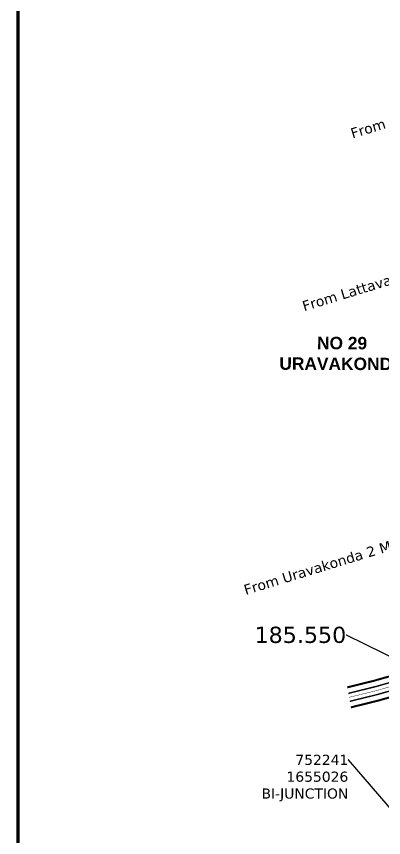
# Model space of a CAD drawing. Header units: inches. Extents: x 745102 to 755908, y 1649153 to 1658333.
# Drawn here: x 745102 to 746010, y 1653831 to 1655860 of the extents above; entities that cross this region are included whole.
import ezdxf
from ezdxf import colors
from ezdxf.entities.mleader import LeaderData, LeaderLine
from ezdxf.math import Vec2, Vec3

# ---------------------------------------------------------------- set-up
doc = ezdxf.new("R2010")
doc.units = ezdxf.units.IN
doc.header["$MEASUREMENT"] = 0
doc.linetypes.add('HIDDEN2', pattern=[0.1875, 0.125, -0.0625])
for name, color, linetype in [('CANAL1', 1, 'Continuous'), ('ROADS', 6, 'Continuous'), ('STRUCTURE', 5, 'Continuous'), ('VILLAGE STONES', 240, 'Continuous')]:
    doc.layers.add(name, color=color, linetype=linetype)
doc.styles.get("Standard").update_dxf_attribs({"font": 'verdana_0.ttf'})

msp = doc.modelspace()

# ---------------------------------------------------------------- linework, layer by layer
at = {"layer": 'CANAL1', "color": 1, "const_width": 5}
for points in [[(746093, 1654248.4), (745984.9, 1654217.9), (745928.3, 1654203.9), (745920, 1654201.8)], [(746106.2, 1654200.2), (745997.7, 1654169.5), (745940.6, 1654155.4), (745928.9, 1654152.4)]]:
    msp.add_lwpolyline(points, dxfattribs=at)
at = {"layer": 'CANAL1', "color": 5, "const_width": 3.5}
for points in [[(746097, 1654233.9), (745988.7, 1654203.4), (745932, 1654189.4), (745922.7, 1654186.9)], [(745926.2, 1654167.2), (745936.9, 1654170), (745993.8, 1654184), (746102.2, 1654214.6)]]:
    msp.add_lwpolyline(points, dxfattribs=at)
at = {"layer": 'CANAL1', "color": 1, "linetype": 'HIDDEN2', "ltscale": 100, "const_width": 1}
msp.add_lwpolyline([(746099.6, 1654224.3), (745991.3, 1654193.7), (745934.5, 1654179.7), (745924.5, 1654177.1)], dxfattribs=at)
at = {"layer": 'STRUCTURE', "color": 5, "const_width": 7.68}
msp.add_lwpolyline([(745105.6, 1657661.9), (755896.7, 1657661.9), (755896.7, 1649156.9), (745105.6, 1649156.9)], close=True, dxfattribs=at)

# ---------------------------------------------------------------- texts
at = {"layer": 'ROADS'}
for s, p in [('From Uravakonda 2', (745932.9, 1655557.9)), ('From Lattavaram 2', (745813.3, 1655131)), ('From Uravakonda 2 Miles', (745668.8, 1654430))]:
    msp.add_text(s, height=25, rotation=16.9803, dxfattribs=at).set_placement(p)
at = {"layer": 'VILLAGE STONES', "insert": (745907.2, 1655067.9), "char_height": 30.702, "width": 309.904, "attachment_point": 2, "rotation": 359.7824}
msp.add_mtext('{\\fArial|b1|i0|c0|p34;NO 29\\PURAVAKONDA}', dxfattribs=at)

# ---------------------------------------------------------------- leaders
at = {"layer": 'VILLAGE STONES', "color": 5}
ml = msp.add_multileader_mtext('Standard', dxfattribs=at)
ml.set_content('185.550', color=5)
ml.set_leader_properties()
ml.build(insert=Vec2(0, 0))
ml.multileader.update_dxf_attribs({"dogleg_length": 0.36, "arrow_head_size": 55})
ctx = ml.context
ctx.base_point, ctx.char_height, ctx.arrow_head_size, ctx.landing_gap_size, ctx.plane_origin = Vec3(745698.6, 1654331.2), 40, 55, 0.09, Vec3(745293, 1654078.5)
ctx.text_align_type = 2
notes = []
notes.append((ctx, [(1, (1, 1, 0), (745918, 1654331.2), (-1, 0), 0.36, [(0, [(746120.5, 1654230.6)], 0, [])])]))
ctx.mtext.insert, ctx.mtext.alignment, ctx.mtext.flow_direction = Vec3(745917.5, 1654351.7), 3, 5
at = {"layer": 'VILLAGE STONES', "color": 6}
ml = msp.add_multileader_mtext('Standard', dxfattribs=at)
ml.set_content('752241\\P1655026\\PBI-JUNCTION', color=6)
ml.set_leader_properties()
ml.build(insert=Vec2(0, 0))
ml.multileader.update_dxf_attribs({"dogleg_length": 0.36, "arrow_head_size": 40})
ctx = ml.context
ctx.base_point, ctx.char_height, ctx.arrow_head_size, ctx.landing_gap_size, ctx.plane_origin = Vec3(745696.4, 1654022.6), 25, 40, 0.09, Vec3(743483.5, 1653707.4)
ctx.text_align_type = 2
notes.append((ctx, [(0, (1, 1, 0), (745922.9, 1654022.6), (-1, 0), 0.36, [(0, [(746127.5, 1653784.9)], 0, [])])]))
ctx.mtext.insert, ctx.mtext.alignment, ctx.mtext.flow_direction = Vec3(745922.5, 1654035.4), 3, 5
for ctx, leaders in notes:
    for number, flags, end, landing, length, lines in leaders:
        leader = LeaderData()
        leader.index, (leader.has_last_leader_line, leader.has_dogleg_vector, leader.attachment_direction) = number, flags
        leader.last_leader_point, leader.dogleg_vector, leader.dogleg_length = Vec3(end), Vec3(landing), length
        for number, points, colour, breaks in lines:
            line = LeaderLine()
            line.index, line.vertices, line.color, line.breaks = number, Vec3.list(points), colors.encode_raw_color(colour), breaks
            leader.lines.append(line)
        ctx.leaders.append(leader)

doc.saveas('drawing.dxf')
